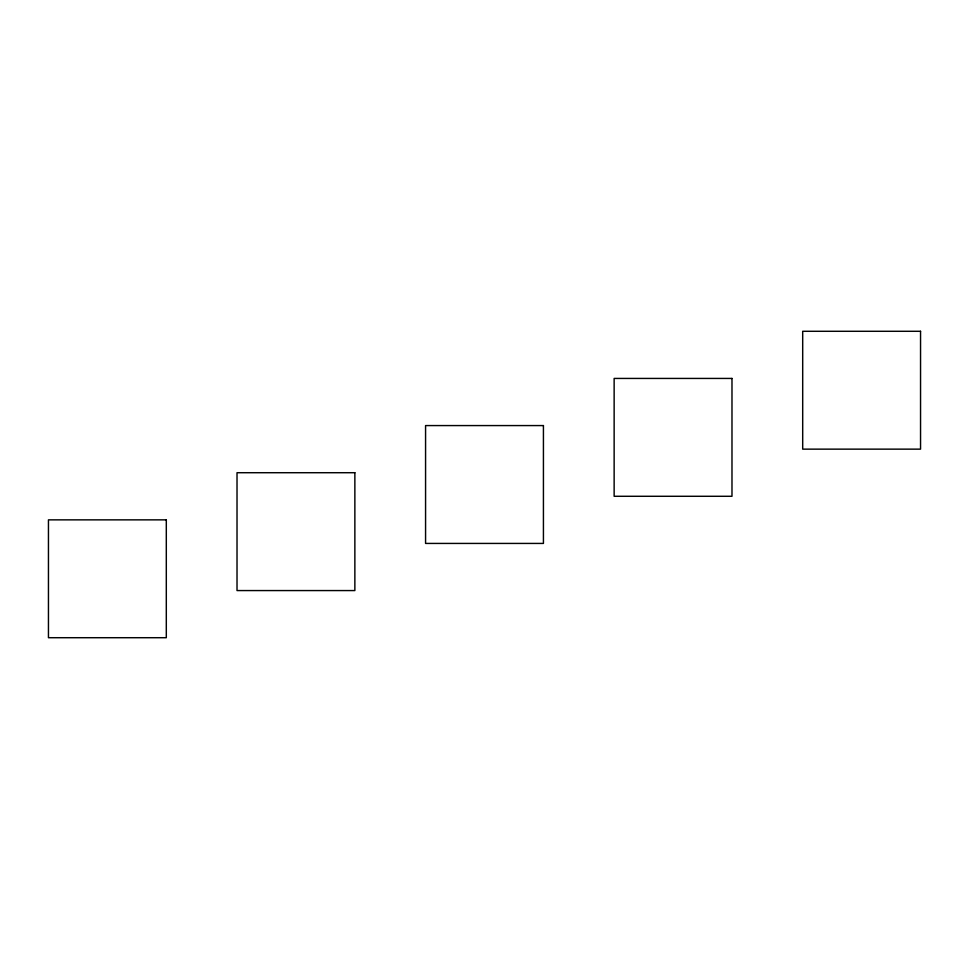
<?xml version="1.0" encoding="UTF-8"?>
<svg xmlns="http://www.w3.org/2000/svg" width="969" height="969" viewBox="0 0 969 969"><rect width="100%" height="100%" fill="white"/><g stroke="black" fill="none" stroke-linecap="round" stroke-linejoin="round"><path stroke-width="1.45" d="M920.55 331.289L802.695 331.289L802.695 449.144L920.55 449.144L920.55 331.289M731.983 378.431L614.14 378.431L614.14 496.285L731.983 496.285L731.983 378.431M543.427 425.573L425.573 425.573L425.573 543.427L543.427 543.427L543.427 425.573M354.86 472.715L237.017 472.715L237.017 590.569L354.86 590.569L354.86 472.715M166.305 519.856L48.45 519.856L48.45 637.711L166.305 637.711L166.305 519.856"/></g></svg>
